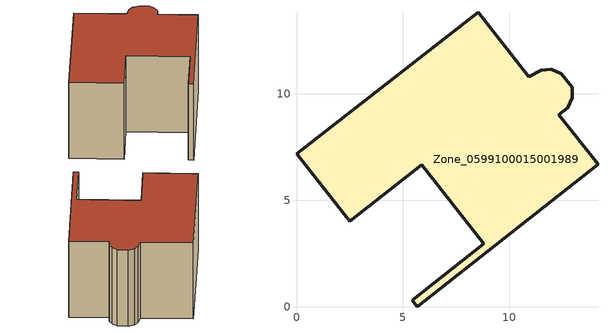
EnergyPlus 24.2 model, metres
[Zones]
Zone_0599100015001989
 floor ground (C_G): 5.88,6.67 2.51,4.01 0,7.19 8.53,13.84 10.92,10.81 11.5,11.11 11.97,11.15 12.43,10.94 12.94,10.31 12.95,9.81 12.74,9.36 12.32,9.03 14.16,6.69 5.67,0 5.43,0.31 8.8,2.96 z0.89
 wall outside (C_F): 12.74,9.36 12.95,9.81 12.94,10.31 12.43,10.94 11.97,11.15 11.5,11.11 10.92,10.81 8.53,13.84 0,7.19 2.51,4.01 5.88,6.67 8.8,2.96 5.43,0.31 5.67,0 14.16,6.69 12.32,9.03 12.74,9.36 z0.89:7.17
 roof outside (C_R): 5.67,0 14.16,6.69 12.32,9.03 12.74,9.36 12.95,9.81 12.94,10.31 12.43,10.94 11.97,11.15 11.5,11.11 10.92,10.81 8.53,13.84 0,7.19 2.51,4.01 5.88,6.67 8.8,2.96 5.43,0.31 z7.17
[BUILDING]
Pand.0599100015001989: North Axis=0; Terrain=City; Loads Convergence Tolerance Value=0.04; Temperature Convergence Tolerance Value=0.4; Solar Distribution=FullExterior; Maximum Number of Warmup Days=25; Minimum Number of Warmup Days=1
[Site:Location]
Rotterdam.The.Hague.AP_ZH_NLD Design_Conditions: Latitude=51.96; Longitude=4.45; Time Zone=1; Elevation=-4.5
[SITE:GROUNDTEMPERATURE:BUILDINGSURFACE]
18, 18, 18, 18, 18, 18, 18, 18, 18, 18, 18, 18
[MATERIAL] Thermal Absorptance=0.9; Solar Absorptance=0.7; Visible Absorptance=0.7
Name | Roughness | Thickness | Conductivity | Density | Specific Heat
G.TC.1975-1991 | MediumSmooth | 0.15 | 0.288461 | 540 | 1210
F.TC.1975-1991 | Rough | 0.3 | 0.230769 | 1920 | 840
R.TC.1975-1991 | MediumRough | 0.2 | 0.153846 | 1500 | 1000
[CONSTRUCTION]
C_G: G.TC.1975-1991
C_F: F.TC.1975-1991
C_R: R.TC.1975-1991
[ZONE]
Zone_0599100015001989: Type=1; Multiplier=1; Ceiling Height=Autocalculate; Volume=Autocalculate; Floor Area=autocalculate; Part of Total Floor Area=Yes
[ZONEINFILTRATION:DESIGNFLOWRATE]
Infil_Zone_0599100015001989: Zone or ZoneList or Space or SpaceList=Zone_0599100015001989; Schedule=AlwaysOn; Design Flow Rate Calculation Method=Flow/Area; Flow Rate per Floor Area=0.003; Constant Term Coefficient=1; Temperature Term Coefficient=0; Velocity Term Coefficient=0; Velocity Squared Term Coefficient=0
[HVACTEMPLATE:ZONE:IDEALLOADSAIRSYSTEM]
Zone_0599100015001989: Maximum Heating Supply Air Temperature=50; Minimum Cooling Supply Air Temperature=13; Maximum Heating Supply Air Humidity Ratio=0.0156; Minimum Cooling Supply Air Humidity Ratio=0.0077; Heating Limit=NoLimit; Cooling Limit=NoLimit; Dehumidification Control Type=ConstantSensibleHeatRatio; Cooling Sensible Heat Ratio=0.7; Dehumidification Setpoint=60; Humidification Control Type=None; Humidification Setpoint=30; Outdoor Air Method=None; Outdoor Air Flow Rate per Person=0.00944; Outdoor Air Flow Rate per Zone Floor Area=0; Outdoor Air Flow Rate per Zone=0; Demand Controlled Ventilation Type=None; Outdoor Air Economizer Type=NoEconomizer; Heat Recovery Type=None; Sensible Heat Recovery Effectiveness=0.7; Latent Heat Recovery Effectiveness=0.65
[ZONECONTROL:THERMOSTAT]
ThermostatControl_Zone_0599100015001989: Zone or ZoneList=Zone_0599100015001989; Control Type Schedule=DualSetpointControlType; Control 1=Thermostat_Zone_0599100015001989; Temperature Difference Between Cutout And Setpoint=0
[THERMOSTATSETPOINT:DUALSETPOINT]
Thermostat_Zone_0599100015001989: Heating Setpoint Temperature Schedule=HeatingSetpoint_Zone_0599100015001989; Cooling Setpoint Temperature Schedule=CoolingSetpoint_Zone_0599100015001989
[SCHEDULE:COMPACT]
HeatingSetpoint_Zone_0599100015001989: Through: 12/31, For: AllDays, Until: 24:00, 21
CoolingSetpoint_Zone_0599100015001989: Through: 12/31, For: AllDays, Until: 24:00, 24
DualSetpointControlType: Through: 12/31, For: AllDays, Until: 24:00, 4
AlwaysOn: Through: 12/31, For: AllDays, Until: 24:00, 1
